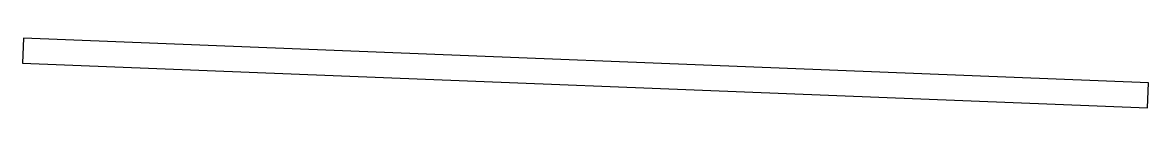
# Model space of a CAD drawing. Header units: millimetres. Extents: x -450 to 450, y -28 to 28.
import ezdxf

# ---------------------------------------------------------------- set-up
doc = ezdxf.new("R2010")
doc.units = ezdxf.units.MM

msp = doc.modelspace()

# ---------------------------------------------------------------- linework, layer by layer
for p, q in [((-449.21, 27.98), (-450.01, 7.99)), ((450.01, -7.99), (-449.21, 27.98)), ((-450.01, 7.99), (449.21, -27.98)), ((449.21, -27.98), (450.01, -7.99))]:
    msp.add_line(p, q)

doc.saveas('drawing.dxf')
